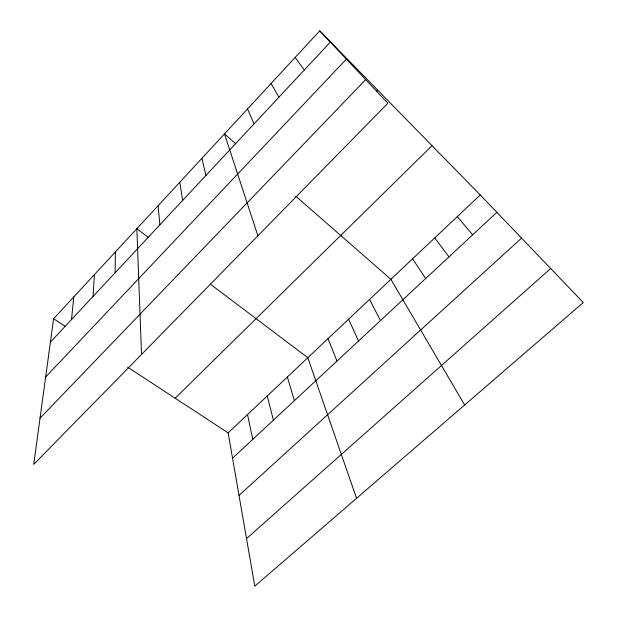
<?xml version="1.0" encoding="UTF-8"?>
<svg xmlns="http://www.w3.org/2000/svg" width="617" height="617" viewBox="0 0 617 617"><rect width="100%" height="100%" fill="white"/><g stroke="black" fill="none" stroke-linecap="round" stroke-linejoin="round"><path stroke-width="0.93" d="M115.094 272.814L115.394 251.906M93.074 296.422L94.378 274.642M71.518 319.529L73.785 296.916M53.602 318.758L33.719 464.377L387.892 103.216L319.737 30.85L53.602 318.758L65.479 326.524M50.401 342.157L330.334 42.103M45.643 377.018L346.361 59.124M40.028 418.164L365.68 79.632M376.339 91.47L377.673 90.097M175.151 398.235L432.023 145.666M228.136 432.879L480.242 194.972L583.281 302.561L254.798 586.15L228.136 432.879L127.688 367.2M232.54 458.207L496.855 212.317M239.018 495.42L521.566 238.116M246.53 538.602L550.673 268.511M148.111 237.206L136.843 228.699L141.532 354.436M210.382 284.182L307.814 357.698L356.549 498.305M235.817 143.815L224.48 133.897L257.906 235.763M295.805 196.229L390.877 279.308L464.64 404.991M319.737 30.85L480.242 194.972M457.274 216.652L472.668 234.815M434.73 237.923L448.952 256.88M295.15 57.443L304.328 69.976M412.603 258.808L425.691 278.522M271.094 83.472L278.907 97.224M369.544 299.438L380.488 320.57M348.597 319.205L358.523 341.008M247.54 108.954L254.05 123.87M328.028 338.625L336.967 361.061M287.352 377.002L294.402 400.657M267.261 395.96L273.4 420.2M201.89 158.338L205.947 175.429M247.533 414.585L252.785 439.373M179.763 182.27L182.678 200.378M158.083 205.723L159.896 224.796"/></g></svg>
